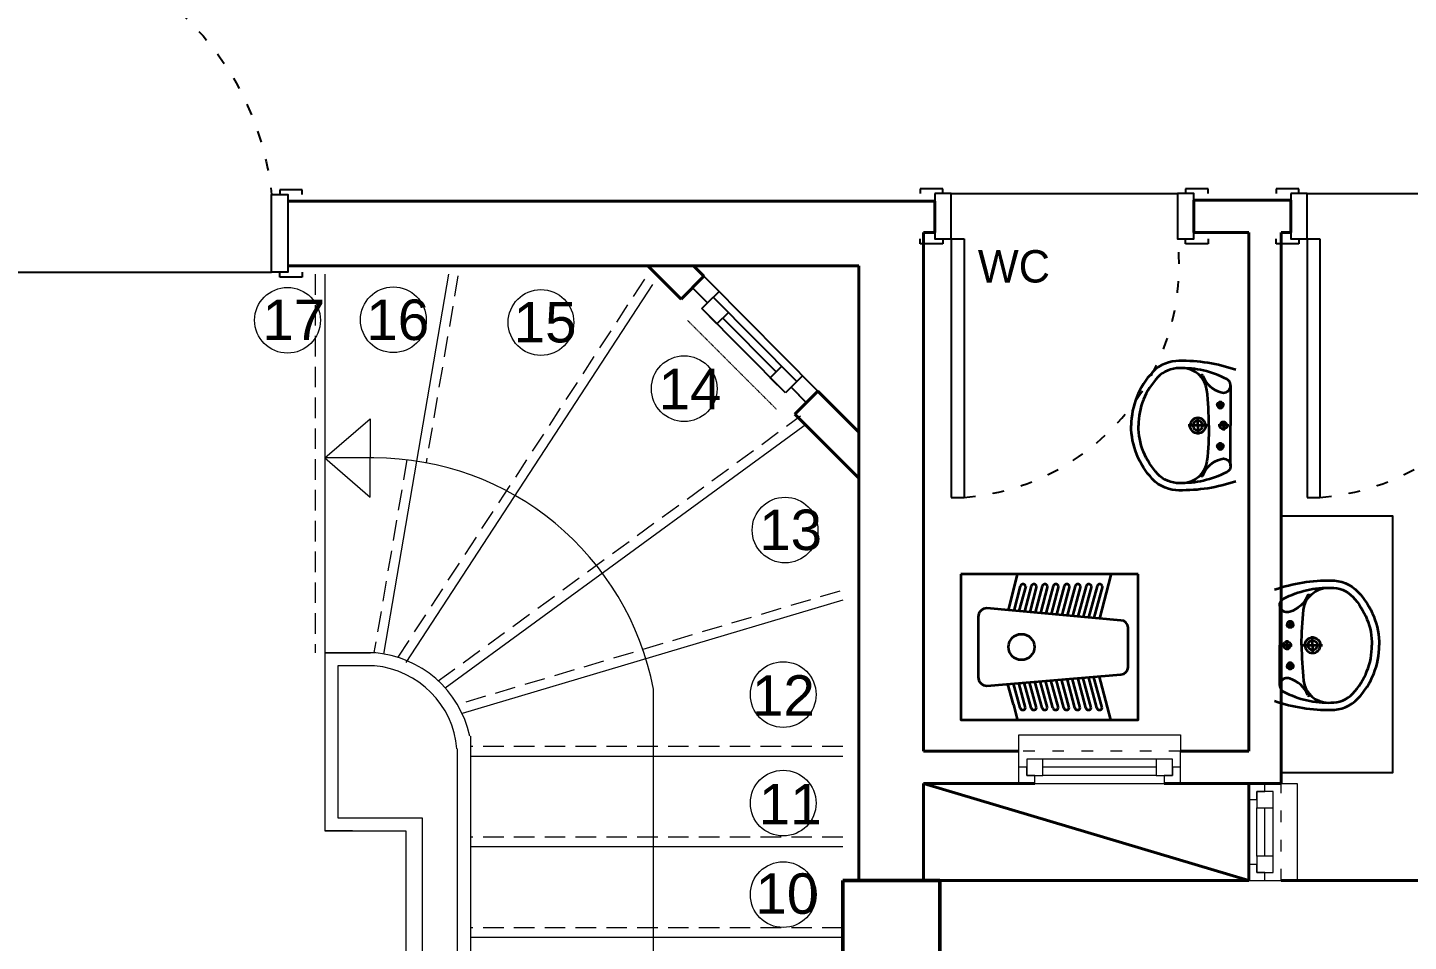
# Model space of a CAD drawing. Header units: millimetres. Extents: x 48 to 2669, y 23 to 1916.
# Drawn here: x 1356.4 to 1783.1, y 932.2 to 1214.7 of the extents above; entities that cross this region are included whole.
import ezdxf

# ---------------------------------------------------------------- set-up
doc = ezdxf.new("R2010")
doc.units = ezdxf.units.MM
for name, pattern in [('ACAD_ISO03W100', [30, 12, -18]), ('DASHED2', [9.525, 6.35, -3.175]), ('HIDDEN', [0.375, 0.25, -0.125])]:
    doc.linetypes.add(name, pattern=pattern)
doc.layers.add('14_ISLAK_MEKAN_TEFRİŞ', color=134, linetype='Continuous')
for name, color, linetype, lineweight in [('3_PENCERE', 108, 'Continuous', 25), ('4_CAM', 134, 'HIDDEN', 15), ('6_YAZI', 7, 'Continuous', 35), ('8_MERDİVEN', 42, 'Continuous', 20), ('DUVAR40', 7, 'Continuous', 40), ('KAPI-PEN', 155, 'Continuous', 18), ('KESİK', 62, 'DASHED2', 20), ('KOLON', 40, 'Continuous', 50), ('M_ÖLÇÜ_İÇ', 135, 'Continuous', 18), ('Pencere', 150, 'Continuous', 25)]:
    doc.layers.add(name, color=color, linetype=linetype, lineweight=lineweight)
doc.styles.add('Annotative', font='Txt')
doc.styles.add('STANDART', font='Arial')

# ---------------------------------------------------------------- blocks, each defined once
blk = doc.blocks.new('6788')
at = {"layer": 'KAPI-PEN', "ltscale": 0.2}
for p, q in [((-22.316913, 0.000005), (-22.316915, -9.999995)), ((27.683087, -0.000007), (27.683085, -10.000007)), ((27.683085, -10.000007), (27.683085, -10.000007))]:
    blk.add_line(p, q, dxfattribs=at)
at = {"layer": 'KAPI-PEN', "color": 134, "linetype": 'Continuous', "lineweight": 18}
for p, q in [((-22.316913, 0.000005), (-17.316913, 0.000004)), ((-17.316913, 0.000004), (-17.316913, -2.499996)), ((-17.316913, 0.000004), (22.683087, -0.000006)), ((-19.816913, -2.499995), (-19.816914, -4.999995)), ((-19.816914, -7.499995), (-19.816913, -2.499995)), ((-17.316913, -2.499996), (-19.816913, -2.499995)), ((-19.816913, -2.499995), (-14.816913, -2.499996)), ((-14.816913, -2.499996), (-14.816914, -7.499996)), ((20.183087, -2.500005), (-14.816913, -2.499996)), ((20.183086, -7.500005), (20.183087, -2.500005)), ((20.183087, -2.500005), (25.183087, -2.500006)), ((22.683087, -2.500006), (22.683087, -0.000006)), ((22.683087, -0.000006), (27.683087, -0.000007)), ((25.183087, -2.500006), (22.683087, -2.500006)), ((25.183086, -5.000006), (25.183087, -2.500006)), ((25.183087, -2.500006), (25.183086, -7.500006)), ((-19.816914, -4.999995), (-22.316914, -4.999995)), ((-14.816914, -7.499996), (-19.816914, -7.499995)), ((20.183086, -5.000005), (-14.816914, -4.999996)), ((20.183086, -7.500005), (-14.816914, -7.499996)), ((25.183086, -7.500006), (20.183086, -7.500005)), ((27.683086, -5.000007), (25.183086, -5.000006)), ((-22.316915, -9.999995), (-22.316916, -14.999995)), ((27.683084, -15.000007), (27.683085, -10.000007)), ((-22.316916, -14.999995), (27.683084, -15.000007))]:
    blk.add_line(p, q, dxfattribs=at)
at = {"layer": 'KAPI-PEN', "color": 134, "linetype": 'ACAD_ISO03W100', "lineweight": 18, "ltscale": 0.3}
blk.add_line((27.683085, -10.000007), (-22.316915, -9.999995), dxfattribs=at)
blk = doc.blocks.new('678678')
at = {"layer": 'DUVAR40'}
blk.add_line((-7.499995, -13.107839), (-7.499995, 16.892161), dxfattribs=at)
at = {"layer": 'KAPI-PEN', "ltscale": 0.2}
for p, q in [((-7.500007, 16.892161), (2.499993, 16.892164)), ((-7.499995, -13.107839), (2.500005, -13.107836)), ((2.500005, -13.107836), (2.500005, -13.107836))]:
    blk.add_line(p, q, dxfattribs=at)
at = {"layer": 'KAPI-PEN', "color": 134, "linetype": 'Continuous', "lineweight": 18}
for p, q in [((-7.500007, 16.892161), (-7.500006, 11.892161)), ((-7.499995, -13.107839), (-7.499995, 16.892161)), ((-0.000007, 14.392163), (-5.000007, 14.392162)), ((-5.000006, 11.892162), (-5.000007, 14.392162)), ((-5.000007, 14.392162), (-2.500007, 14.392162)), ((-5.000007, 14.392162), (-5.000005, 9.392162)), ((-2.500007, 14.392162), (-2.500007, 16.892162)), ((-0.000005, 9.392163), (-0.000007, 14.392163)), ((2.499993, 16.892164), (7.499993, 16.892165)), ((7.499993, 16.892165), (7.500005, -13.107835)), ((-7.500006, 11.892161), (-5.000006, 11.892162)), ((-5.000005, 9.392162), (-0.000005, 9.392163)), ((-4.999997, -5.607838), (-5.000005, 9.392162)), ((-2.499997, -5.607838), (-2.500005, 9.392162)), ((0.000003, -5.607837), (-0.000005, 9.392163)), ((-4.999996, -8.107838), (-7.499996, -8.107839)), ((-7.499996, -8.107839), (-7.499995, -13.107839)), ((0.000003, -5.607837), (-4.999997, -5.607838)), ((-4.999997, -5.607838), (-4.999996, -10.607838)), ((-4.999996, -10.607838), (-4.999996, -8.107838)), ((0.000004, -10.607837), (0.000003, -5.607837)), ((-4.999996, -10.607838), (0.000004, -10.607837)), ((-2.499996, -10.607838), (-4.999996, -10.607838)), ((-2.499995, -13.107838), (-2.499996, -10.607838)), ((7.500005, -13.107835), (2.500005, -13.107836))]:
    blk.add_line(p, q, dxfattribs=at)
at = {"layer": 'KAPI-PEN', "color": 134, "linetype": 'ACAD_ISO03W100', "lineweight": 18, "ltscale": 0.3}
blk.add_line((2.500005, -13.107836), (2.499993, 16.892164), dxfattribs=at)
blk = doc.blocks.new('*U23')
at = {"layer": 'Pencere', "lineweight": 25, "ltscale": 5}
for p, q in [((-9, 7), (-9, 86.899937)), ((-5, 86.899937), (-9, 86.899937)), ((-5, 7), (-5, 86.899937)), ((-104.5, 7), (-104.5, 8.5)), ((-104.5, 8.5), (-97.5, 8.5)), ((-97.5, 8.5), (-97.5, 7)), ((-5, 7), (-9, 7)), ((-2.5, 7), (-2.5, 8.5)), ((-2.5, 8.5), (4.5, 8.5)), ((4.5, 8.5), (4.5, 7)), ((-104.5, -17), (-104.5, -18.5)), ((-97.5, -18.5), (-97.5, -17)), ((-5, -17), (-95, -17)), ((-2.5, -17), (-2.5, -18.5)), ((4.5, -18.5), (4.5, -17)), ((-104.5, -18.5), (-97.5, -18.5)), ((-2.5, -18.5), (4.5, -18.5))]:
    blk.add_line(p, q, dxfattribs=at)
at = {"layer": 'Pencere', "lineweight": 25, "ltscale": 5, "flags": 128}
for points in [[(-95, -17), (-95, 7), (-100, 7), (-100, -17), (-95, -17)], [(0, -17), (0, 7), (-5, 7), (-5, -17), (0, -17)]]:
    blk.add_lwpolyline(points, dxfattribs=at)
at = {"layer": 'Pencere', "linetype": 'ACAD_ISO03W100', "lineweight": 25, "ltscale": 0.3}
blk.add_arc((-6.290724, -2.249041), 89.190137, 91.740708, 174.047712, dxfattribs=at)
blk = doc.blocks.new('*U21')
at = {"layer": 'Pencere', "lineweight": 25, "ltscale": 5}
for p, q in [((-9, 7), (-9, 86.899937)), ((-5, 86.899937), (-9, 86.899937)), ((-5, 7), (-5, 86.899937)), ((-84.5, 7), (-84.5, 8.5)), ((-84.5, 8.5), (-77.5, 8.5)), ((-77.5, 8.5), (-77.5, 7)), ((-5, 7), (-9, 7)), ((-2.5, 7), (-2.5, 8.5)), ((-2.5, 8.5), (4.5, 8.5)), ((4.5, 8.5), (4.5, 7)), ((-84.5, -7), (-84.5, -8.5)), ((-84.5, -8.5), (-77.5, -8.5)), ((-77.5, -8.5), (-77.5, -7)), ((-5, -7), (-75, -7)), ((-2.5, -7), (-2.5, -8.5)), ((-2.5, -8.5), (4.5, -8.5)), ((4.5, -8.5), (4.5, -7))]:
    blk.add_line(p, q, dxfattribs=at)
at = {"layer": 'Pencere', "lineweight": 25, "ltscale": 5, "flags": 128}
for points in [[(-75, -7), (-75, 7), (-80, 7), (-80, -7), (-75, -7)], [(0, -7), (0, 7), (-5, 7), (-5, -7), (0, -7)]]:
    blk.add_lwpolyline(points, dxfattribs=at)
at = {"layer": 'Pencere', "linetype": 'ACAD_ISO03W100', "lineweight": 25, "ltscale": 0.3}
blk.add_arc((-3.520318, 15.164474), 71.944448, 94.36819, 186.516136, dxfattribs=at)
blk = doc.blocks.new('dsfghj')
at = {"color": 0, "lineweight": 35}
for p, q in [((474613.25977, 4590005.703596), (474616.333377, 4590005.703596)), ((474614.765142, 4590007.27244), (474614.765142, 4590004.11184)), ((474613.565142, 4589997.703596), (474613.565142, 4589999.627204)), ((474623.438087, 4589997.703596), (474623.438087, 4590001.164793)), ((474611.521527, 4589997.703596), (474615.551322, 4589997.703596)), ((474613.565142, 4589997.703596), (474613.565142, 4589995.78323)), ((474619.581116, 4589997.703596), (474627.216515, 4589997.703596)), ((474623.438087, 4589997.703596), (474623.438087, 4589994.24564)), ((474613.25977, 4589989.703596), (474616.376066, 4589989.703596)), ((474614.765142, 4589988.095282), (474614.765142, 4589991.384015))]:
    blk.add_line(p, q, dxfattribs=at)
at = {"color": 0, "lineweight": 35, "flags": 128}
for points in [[(474608.765142, 4590019.228803, -0.087514), (474630.725373, 4590022.703472, -0.087514)], [(474621.539049, 4590017.011218, -0.237713), (474614.607578, 4590010.619973, -0.952509), (474612.275247, 4590015.70388, -0.127864), (474630.675929, 4590019.903909)], [(474619.165142, 4589997.703596, -0.028625), (474619.950466, 4590011.409839, -0.380474), (474629.467625, 4590019.913319, -0.380474)], [(474630.39066, 4590022.698066, -0.213368), (474640.950673, 4590018.328596, -0.213368)], [(474630.469346, 4590019.899172, -0.213368), (474638.917357, 4590016.403596, -0.191812), (474646.365142, 4589997.703596)], [(474621.539049, 4590017.011218, -1.090035), (474622.187414, 4590016.547656, -1.090035)], [(474640.950673, 4590018.328596, -0.191812), (474649.165142, 4589997.703596, -0.191812)], [(474615.965142, 4590005.703596, 1), (474613.565142, 4590005.703596, 1)], [(474615.965142, 4590005.703596, -1), (474613.565142, 4590005.703596, -1)], [(474612.165142, 4589997.703596, -1), (474614.965142, 4589997.703596, -1)], [(474620.438087, 4589997.703596, -1), (474626.438087, 4589997.703596, -1)], [(474621.598087, 4589997.703596, -1), (474625.278087, 4589997.703596, -1)], [(474612.165142, 4589997.703596, 1), (474614.965142, 4589997.703596, 1)], [(474619.165142, 4589997.703596, 0.028625), (474619.950466, 4589983.997352, 0.380474), (474629.467625, 4589975.493873, 0.380474)], [(474620.438087, 4589997.703596, 1), (474626.438087, 4589997.703596, 1)], [(474621.598087, 4589997.703596, 1), (474625.278087, 4589997.703596, 1)], [(474630.469346, 4589975.508019, 0.213368), (474638.917357, 4589979.003596, 0.191812), (474646.365142, 4589997.703596)], [(474640.950673, 4589977.078596, 0.191812), (474649.165142, 4589997.703596, 0.191812)], [(474615.965142, 4589989.703596, 1), (474613.565142, 4589989.703596, 1)], [(474615.965142, 4589989.703596, -1), (474613.565142, 4589989.703596, -1)], [(474621.539049, 4589978.395973, 0.237713), (474614.607578, 4589984.787218, 0.952509), (474612.275247, 4589979.703311, 0.127864), (474630.675929, 4589975.503282)], [(474621.539049, 4589978.395973, 1.090035), (474622.187414, 4589978.859535, 1.090035)], [(474630.39066, 4589972.709125, 0.213368), (474640.950673, 4589977.078596, 0.213368)], [(474608.765142, 4589976.178388, 0.087514), (474630.725373, 4589972.703719, 0.087514)]]:
    blk.add_lwpolyline(points, format="xyb", dxfattribs=at)
for points in [[(474610.765142, 4590013.218689), (474610.765142, 4589997.703596)], [(474610.765142, 4589982.188502), (474610.765142, 4589997.703596)], [(474611.722966, 4589997.703596), (474615.551322, 4589997.703596)], [(474620.04732, 4589997.703596), (474626.962938, 4589997.703596)]]:
    blk.add_lwpolyline(points, dxfattribs=at)
blk = doc.blocks.new('sdvfbgh')
at = {"color": 0, "lineweight": 35}
for p, q in [((474802.597929, 4589905.882609), (474802.597929, 4589967.382609)), ((474752.33824, 4589947.892045), (474752.100419, 4589947.828321)), ((474757.457239, 4589949.184036), (474752.338923, 4589947.889941)), ((474756.198678, 4589946.843594), (474764.702465, 4589949.122176)), ((474756.198678, 4589944.979059), (474764.865261, 4589947.301263)), ((474757.457239, 4589949.184036), (474764.510632, 4589951.073987)), ((474798.452074, 4589944.910797), (474789.785492, 4589947.233001)), ((474798.452074, 4589946.775331), (474789.948288, 4589949.053914)), ((474790.116221, 4589950.908428), (474802.058825, 4589947.889941)), ((474802.059508, 4589947.892045), (474802.29733, 4589947.828321)), ((474756.198678, 4589943.043594), (474765.042439, 4589945.413272)), ((474756.198678, 4589941.179059), (474765.205234, 4589943.592359)), ((474756.198678, 4589939.243594), (474765.378647, 4589941.703359)), ((474798.452074, 4589939.175331), (474789.272106, 4589941.635096)), ((474798.452074, 4589941.110797), (474789.445518, 4589943.524096)), ((474798.452074, 4589942.975331), (474789.608314, 4589945.34501)), ((474756.198678, 4589937.379059), (474765.541443, 4589939.882445)), ((474756.198678, 4589935.443594), (474765.718621, 4589937.994454)), ((474798.452074, 4589935.375331), (474788.932132, 4589937.926192)), ((474798.452074, 4589937.310797), (474789.10931, 4589939.814183)), ((474756.198678, 4589933.579059), (474765.881416, 4589936.173541)), ((474756.198678, 4589931.643594), (474766.046885, 4589934.282413)), ((474756.198678, 4589929.779059), (474766.22139, 4589932.464637)), ((474798.452074, 4589929.710797), (474788.429363, 4589932.396374)), ((474798.452074, 4589931.575331), (474788.603868, 4589934.21415)), ((474798.452074, 4589933.510797), (474788.769336, 4589936.105279)), ((474756.198678, 4589927.843594), (474766.383094, 4589930.572499)), ((474756.198678, 4589925.979059), (474766.557598, 4589928.754723)), ((474798.452074, 4589925.910797), (474788.093154, 4589928.686461)), ((474798.452074, 4589927.775331), (474788.267659, 4589930.504237)), ((474756.198678, 4589924.043594), (474766.734776, 4589926.866732)), ((474756.198678, 4589922.179059), (474766.897572, 4589925.045819)), ((474756.198678, 4589920.243594), (474767.062007, 4589923.154414)), ((474798.452074, 4589920.175331), (474787.588745, 4589923.086151)), ((474798.452074, 4589922.110797), (474787.753181, 4589924.977557)), ((474798.452074, 4589923.975331), (474787.915977, 4589926.79847)), ((474752.059011, 4589915.355645), (474767.408668, 4589919.39122)), ((474756.198678, 4589918.379059), (474767.232883, 4589921.335665)), ((474802.338737, 4589915.355645), (474787.255827, 4589919.320636)), ((474798.452074, 4589918.310797), (474787.41787, 4589921.267403))]:
    blk.add_line(p, q, dxfattribs=at)
at = {"color": 0, "lineweight": 35, "flags": 128}
blk.add_lwpolyline([(474802.600207, 4589967.382609), (474752.098453, 4589967.382609), (474752.098453, 4589905.882609), (474802.598453, 4589905.882609)], dxfattribs=at)
blk.add_lwpolyline([(474787.783867, 4589961.382609), (474766.913039, 4589961.382609, 0.412123), (474763.902131, 4589958.40181), (474767.813521, 4589911.884691, 0.40125), (474770.331339, 4589909.382609), (474784.064655, 4589909.382609, 0.40125), (474786.582474, 4589911.884691), (474790.794775, 4589958.40181, 0.412123)], format="xyb", close=True, dxfattribs=at)
at = {"color": 0, "lineweight": 35}
blk.add_circle((474777.348453, 4589946.382609), 4.5, dxfattribs=at)
for centre, start, end in [((474756.47338, 4589945.918368), 106.236436, 254.77942), ((474798.177373, 4589945.850105), 285.22058, 73.763564), ((474756.47338, 4589942.118368), 106.236436, 254.77942), ((474798.177373, 4589942.050105), 285.22058, 73.763564), ((474756.47338, 4589938.318368), 106.236436, 254.77942), ((474798.177373, 4589938.250105), 285.22058, 73.763564), ((474756.47338, 4589934.518368), 106.236436, 254.77942), ((474798.177373, 4589934.450105), 285.22058, 73.763564), ((474756.47338, 4589930.718368), 106.236436, 254.77942), ((474756.47338, 4589926.918368), 106.236436, 254.77942), ((474798.177373, 4589930.650105), 285.22058, 73.763564), ((474798.177373, 4589926.850105), 285.22058, 73.763564), ((474756.47338, 4589923.118368), 106.236436, 254.77942), ((474798.177373, 4589923.050105), 285.22058, 73.763564), ((474756.47338, 4589919.318368), 106.236436, 254.77942), ((474798.177373, 4589919.250105), 285.22058, 73.763564)]:
    blk.add_arc(centre, 0.964555, start, end, dxfattribs=at)
blk = doc.blocks.new('wedf')
at = {"layer": '3_PENCERE'}
for p, q in [((13569.140418, 18526.60148), (13569.140418, 18533.252103)), ((13569.140418, 18533.252103), (13574.140418, 18533.252103)), ((13574.140418, 18533.252103), (13574.140418, 18526.60148)), ((13569.140507, 18526.60148), (13569.140507, 18530.252098)), ((13574.140507, 18483.252103), (13574.140507, 18530.252098)), ((13566.640418, 18519.950857), (13566.640418, 18526.60148)), ((13566.640418, 18526.60148), (13571.640418, 18526.60148)), ((13566.640507, 18489.902721), (13566.640507, 18526.60148)), ((13574.140418, 18526.60148), (13569.140418, 18526.60148)), ((13571.640418, 18526.60148), (13571.640418, 18519.950857)), ((13571.640507, 18489.902727), (13571.640507, 18526.60148)), ((13571.640418, 18519.950857), (13566.640418, 18519.950857)), ((13569.140507, 18496.553345), (13569.140507, 18519.950857)), ((13566.640513, 18489.902721), (13566.640513, 18496.553345)), ((13566.640513, 18496.553345), (13571.640513, 18496.553345)), ((13571.640513, 18489.902721), (13566.640513, 18489.902721)), ((13569.140507, 18486.252098), (13569.140507, 18489.902727)), ((13569.140513, 18483.252103), (13569.140513, 18489.902727)), ((13569.140513, 18489.902727), (13574.140513, 18489.902727)), ((13574.140513, 18483.252103), (13569.140513, 18483.252103))]:
    blk.add_line(p, q, dxfattribs=at)

msp = doc.modelspace()

# ---------------------------------------------------------------- linework, layer by layer
at = {"layer": '14_ISLAK_MEKAN_TEFRİŞ', "flags": 128}
msp.add_lwpolyline([(1743.756895, 1063.793495), (1778.131943, 1063.793495), (1778.131943, 984.38899), (1743.756895, 984.38899)], close=True, dxfattribs=at)
at = {"layer": '4_CAM'}
msp.add_line((1560.277546, 1124.221365), (1587.750139, 1096.748073), dxfattribs=at)
at = {"layer": '8_MERDİVEN'}
for p, q in [((1448.274002, 1138.431014), (1448.274002, 1021.431014)), ((1549.525796, 1135.282001), (1473.30074, 1018.473885)), ((1486.420135, 1138.431014), (1476.558955, 1080.656662)), ((1485.412642, 1010.587838), (1597.044743, 1092.213508)), ((1463.331919, 1081.656207), (1448.274002, 1081.656207)), ((1476.558955, 1080.656662), (1466.3759, 1020.996517)), ((1608.273439, 1037.65988), (1490.647728, 1002.715688)), ((1462.360468, 1021.431014), (1448.274002, 1021.431014)), ((1448.274002, 1021.431014), (1462.360468, 1021.431014)), ((1448.274002, 1021.431014), (1462.360468, 1021.431014)), ((1463.877012, 1021.431014), (1448.274002, 1021.431014)), ((1448.274002, 1021.431014), (1448.274002, 966.431014)), ((1463.613099, 1017.431014), (1452.274002, 1017.431014)), ((1452.274002, 1017.431014), (1452.274002, 970.431014)), ((1549.773439, 681.431014), (1549.773439, 1010.217499)), ((1493.273439, 995.692956), (1493.273439, 681.431014)), ((1489.273439, 685.431014), (1489.273439, 991.738138)), ((1608.273439, 989.431014), (1493.273439, 989.431014)), ((1452.274002, 970.431014), (1478.273439, 970.431014)), ((1478.273439, 970.431014), (1478.273439, 685.431014)), ((1456.756895, 966.431014), (1448.274002, 966.431014)), ((1448.274002, 966.431014), (1473.273439, 966.431014)), ((1473.273439, 966.431014), (1473.273439, 681.431014)), ((1608.273439, 961.431014), (1493.273439, 961.431014)), ((1608.273439, 933.431014), (1493.273439, 933.431014))]:
    msp.add_line(p, q, dxfattribs=at)
at = {"layer": '8_MERDİVEN', "flags": 128}
for points in [[(1448.274002, 1081.656207), (1462.287662, 1093.753873), (1462.287662, 1081.656207)], [(1448.274002, 1081.656207), (1462.287662, 1069.55854), (1462.287662, 1081.656207)]]:
    msp.add_lwpolyline(points, dxfattribs=at)
at = {"layer": '8_MERDİVEN'}
for centre in [(1436.685027, 1124.210217), (1469.388514, 1124.364276), (1515.021719, 1123.523128), (1559.287654, 1103.074758), (1590.453315, 1059.380142), (1589.889833, 1008.534776), (1589.889833, 974.983256), (1589.889833, 946.696213)]:
    msp.add_circle(centre, 10.156369, dxfattribs=at)
for centre, radius, start, end in [((1463.331919, 993.639319), 88.016888, 10.85664, 90.000298), ((1460.789261, 988.536179), 33.054297, 12.50447, 85.44196), ((1460.331919, 993.639319), 24.016888, 97.852291, 97.852872), ((1460.93466, 989.330707), 28.227669, 4.892484, 84.555183)]:
    msp.add_arc(centre, radius, start, end, dxfattribs=at)
at = {"layer": 'DUVAR40'}
for p, q in [((1436.763774, 1161.051773), (1636.756895, 1161.051773)), ((1498.274002, 1161.051773), (1608.273439, 1161.051773)), ((1636.756895, 1151.369538), (1636.756895, 1161.051773)), ((1716.756895, 1161.369538), (1746.756895, 1161.369538)), ((1716.756895, 1151.369538), (1716.756895, 1161.369538)), ((1746.756895, 1151.369538), (1746.756895, 1161.369538)), ((1633.273439, 1151.369538), (1633.273439, 991.051773)), ((1633.273439, 1151.369538), (1636.756895, 1151.369538)), ((1633.273439, 1151.369538), (1636.756895, 1151.369538)), ((1633.273439, 1151.369538), (1636.756895, 1151.369538)), ((1716.756895, 1151.369538), (1726.756895, 1151.369538)), ((1716.756895, 1151.369538), (1726.756895, 1151.369538)), ((1716.756895, 1151.369538), (1726.756895, 1151.369538)), ((1733.756895, 1151.369538), (1716.756895, 1151.369538)), ((1733.756895, 991.051773), (1733.756895, 1151.369538)), ((1743.756895, 1151.369538), (1744.860054, 1151.369538)), ((1743.756895, 1151.369538), (1746.756895, 1151.369538)), ((1743.756895, 981.051773), (1743.756895, 1151.369538)), ((1743.756895, 1151.369538), (1746.756895, 1151.369538)), ((1436.773423, 1141.051773), (1613.273439, 1141.051773)), ((1558.301489, 1130.738722), (1548.004264, 1141.051773)), ((1565.373225, 1137.810071), (1562.19069, 1141.051773)), ((1613.273439, 1141.051773), (1613.273439, 971.431014)), ((1565.372649, 1137.809702), (1558.301489, 1130.738722)), ((1600.578576, 1102.304311), (1593.5074, 1095.233314)), ((1613.273439, 1089.589904), (1600.583376, 1102.29947)), ((1613.273439, 951.051773), (1613.273439, 1101.369538)), ((1613.273439, 1075.436897), (1593.5074, 1095.233314)), ((1662.656261, 991.051773), (1633.273439, 991.051773)), ((1733.756895, 991.051773), (1712.652472, 991.051773)), ((1633.273439, 981.051773), (1633.273439, 951.051773)), ((1667.656263, 981.051773), (1633.273439, 981.051773)), ((1633.273439, 981.051773), (1733.756895, 951.051773)), ((1743.756895, 981.051773), (1707.656263, 981.051773)), ((1626.756895, 951.051773), (1733.756895, 951.051773)), ((1743.756895, 951.051773), (2243.273859, 951.051773))]:
    msp.add_line(p, q, dxfattribs=at)
at = {"layer": 'KESİK'}
for p, q in [((1445.274002, 1138.431014), (1445.274002, 1021.431014)), ((1547.013416, 1136.921496), (1470.788359, 1020.11338)), ((1489.377367, 1137.92626), (1479.516188, 1080.151909)), ((1483.288606, 1012.751175), (1595.27401, 1094.635182)), ((1473.601723, 1081.161416), (1463.418668, 1021.50127)), ((1607.419104, 1040.53566), (1489.207713, 1005.417475)), ((1608.273439, 992.431014), (1493.273439, 992.431014)), ((1608.273439, 964.431014), (1493.273439, 964.431014)), ((1608.273439, 936.431014), (1493.273439, 936.431014))]:
    msp.add_line(p, q, dxfattribs=at)
at = {"layer": 'KOLON', "flags": 128}
msp.add_lwpolyline([(1608.273439, 951.051773), (1638.273439, 951.051773), (1638.273439, 891.051773), (1608.273439, 891.051773), (1608.273439, 951.051773)], dxfattribs=at)

# ---------------------------------------------------------------- block references
at = {"layer": '14_ISLAK_MEKAN_TEFRİŞ'}
for name, p, xscale, yscale, zscale, rotation in [('dsfghj', (381416.769008, 3673089.806936), 0.8, 0.8, 0.8, 180), ('sdvfbgh', (4091755.546632, -422049.913806), 0.891098, 0.891098, 0.891098, 90)]:
    msp.add_blockref(name, p, dxfattribs=dict(at, xscale=xscale, yscale=yscale, zscale=zscale, rotation=rotation))
at = {"layer": '14_ISLAK_MEKAN_TEFRİŞ', "xscale": 0.8, "yscale": 0.8, "zscale": 0.8}
msp.add_blockref('dsfghj', (-377945.255219, -3670974.373775), dxfattribs=at)
at = {"layer": '3_PENCERE', "rotation": 44.756489}
msp.add_blockref('wedf', (4975.473109, -21580.243726), dxfattribs=at)
at = {"layer": 'KOLON', "xscale": -1}
msp.add_blockref('*U23', (1336.768587, 1156.051773), dxfattribs=at)
at = {"layer": 'KOLON', "rotation": 180}
for p in [(1636.756895, 1156.369538), (1746.756895, 1156.369538)]:
    msp.add_blockref('*U21', p, dxfattribs=at)
at = {"layer": 'M_ÖLÇÜ_İÇ', "xscale": -1, "rotation": 180}
msp.add_blockref('6788', (1684.973176, 981.051766), dxfattribs=at)
at = {"layer": 'M_ÖLÇÜ_İÇ'}
msp.add_blockref('678678', (1741.25689, 964.159612), dxfattribs=at)

# ---------------------------------------------------------------- texts
at = {"layer": '6_YAZI'}
for s, height, style, p in [('WC', 10, 'Annotative', (1650.039866, 1135.888994)), ('16', 12.5, 'STANDART', (1461.054873, 1118.12052)), ('17', 12.5, 'STANDART', (1428.93312, 1118.134686)), ('15', 12.5, 'STANDART', (1506.584092, 1117.369293)), ('14', 12.5, 'STANDART', (1551.375369, 1096.717714)), ('13', 12.5, 'STANDART', (1582.467042, 1053.198012)), ('12', 12.5, 'STANDART', (1580.223532, 1001.996537)), ('11', 12.5, 'STANDART', (1582.324899, 968.425558)), ('10', 12.5, 'STANDART', (1581.296536, 940.758265))]:
    msp.add_text(s, height=height, dxfattribs=dict(at, style=style)).set_placement(p)

doc.saveas('drawing.dxf')
